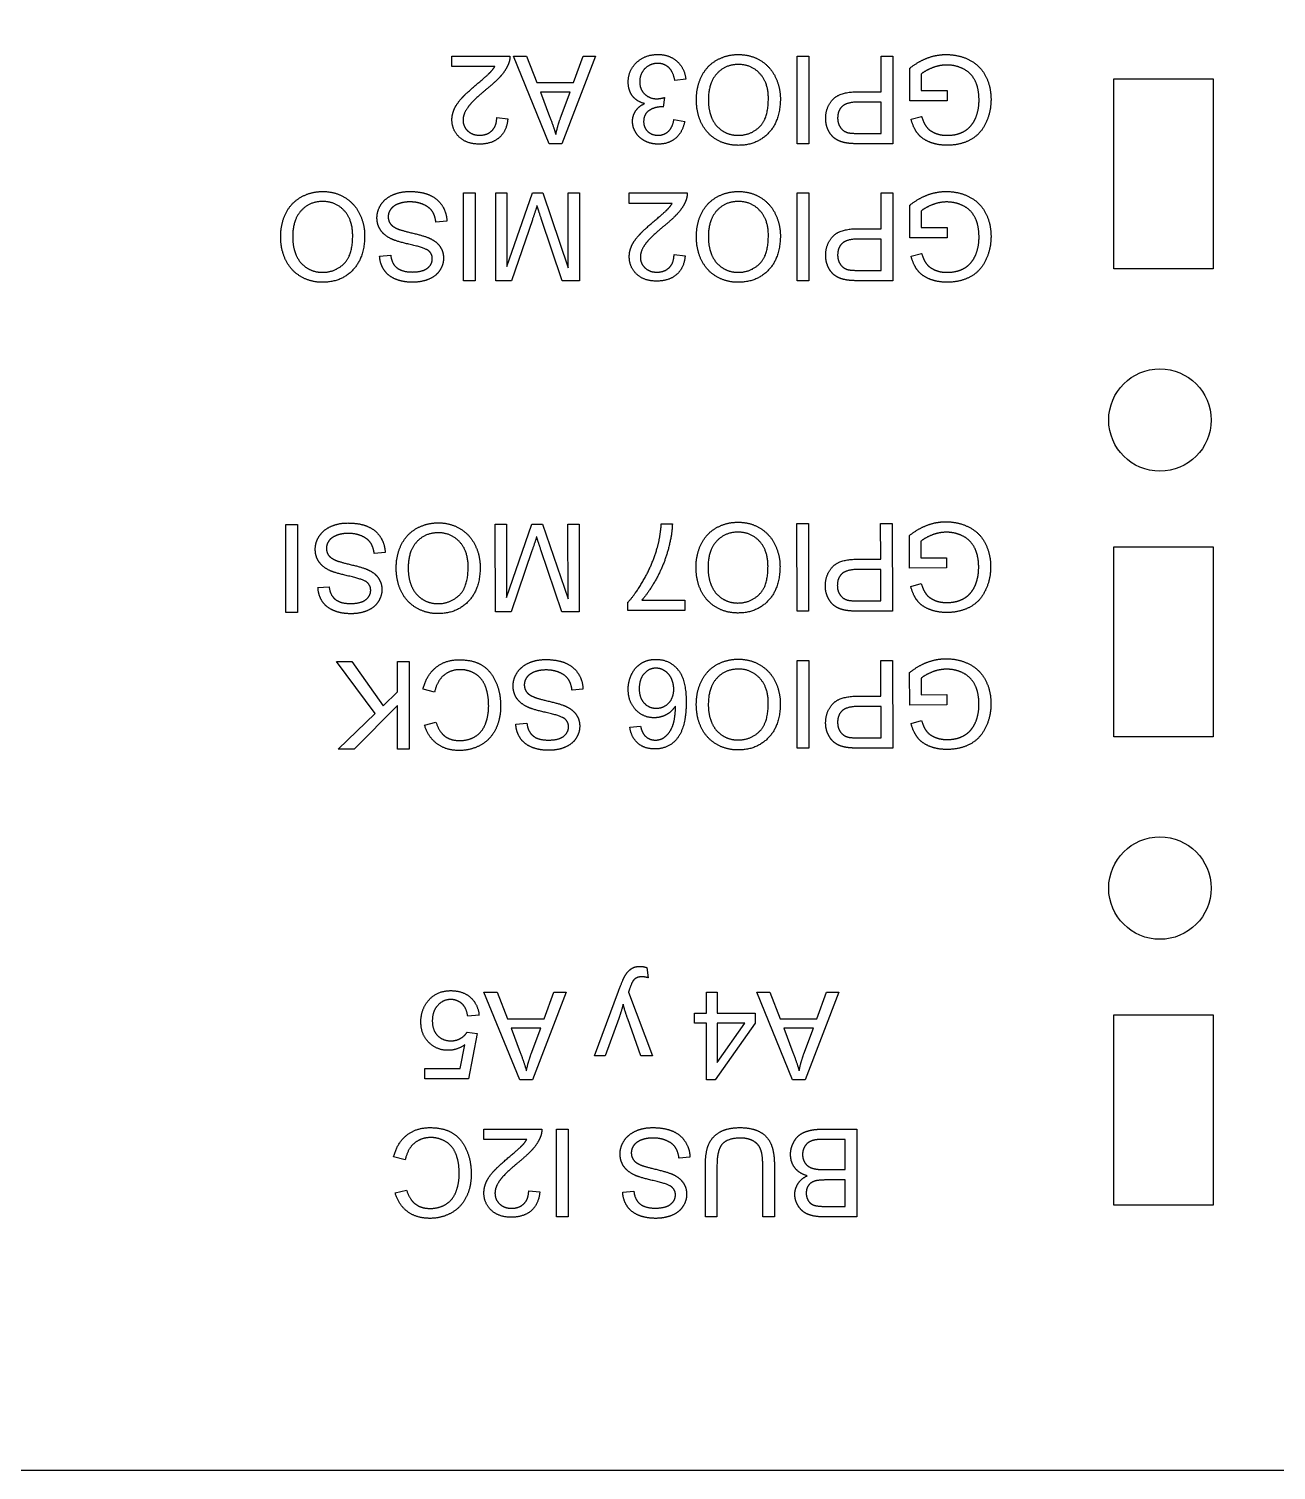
# Model space of a CAD drawing. Header units: millimetres. Extents: x -165 to 15, y -100 to 0.
# Drawn here: x -74.88 to -32.26, y -100 to -50.73 of the extents above; entities that cross this region are included whole.
import ezdxf

# ---------------------------------------------------------------- set-up
doc = ezdxf.new("R2010")
doc.units = ezdxf.units.MM
doc.layers.get('0').update_dxf_attribs({"linetype": 'CONTINUOUS'})

msp = doc.modelspace()

# ---------------------------------------------------------------- linework, layer by layer
for p, q in [((-60.426, -52.013), (-60.426, -51.659)), ((-60.426, -51.659), (-58.443, -51.659)), ((-45.757, -52.879), (-45.757, -51.659)), ((-45.757, -51.659), (-45.36, -51.659)), ((-45.36, -51.659), (-45.36, -54.659)), ((-58.954, -52.013), (-60.426, -52.013)), ((-44.775, -53.19), (-44.775, -52.076)), ((-52.432, -52.451), (-52.801, -52.5)), ((-44.386, -52.277), (-44.386, -52.836)), ((-56.38, -52.891), (-57.397, -52.891)), ((-57.397, -52.891), (-57.084, -53.722)), ((-56.709, -53.771), (-56.38, -52.891)), ((-53.159, -53.079), (-53.2, -53.402)), ((-46.527, -52.879), (-45.757, -52.879)), ((-43.504, -53.188), (-44.775, -53.19)), ((-44.386, -52.836), (-43.504, -52.836)), ((-43.504, -52.836), (-43.504, -53.188)), ((-45.757, -53.233), (-46.533, -53.233)), ((-45.757, -54.305), (-45.757, -53.233)), ((-58.891, -53.765), (-58.512, -53.804)), ((-52.838, -53.828), (-52.469, -53.894)), ((-44.73, -53.82), (-44.372, -53.722)), ((-46.525, -54.305), (-45.757, -54.305)), ((-45.36, -54.659), (-46.492, -54.659)), ((-58.926, -59.341), (-58.926, -56.341)), ((-58.926, -56.341), (-58.543, -56.341)), ((-58.543, -56.341), (-58.543, -58.852)), ((-58.543, -58.852), (-57.671, -56.341)), ((-57.671, -56.341), (-57.313, -56.341)), ((-57.313, -56.341), (-56.445, -58.895)), ((-56.445, -58.895), (-56.445, -56.341)), ((-56.445, -56.341), (-56.063, -56.341)), ((-56.063, -56.341), (-56.063, -59.341)), ((-54.366, -56.695), (-54.366, -56.341)), ((-54.366, -56.341), (-52.383, -56.341)), ((-45.757, -57.561), (-45.757, -56.341)), ((-45.757, -56.341), (-45.36, -56.341)), ((-45.36, -56.341), (-45.36, -59.341)), ((-52.895, -56.695), (-54.366, -56.695)), ((-44.775, -57.872), (-44.775, -56.759)), ((-44.386, -56.959), (-44.386, -57.518)), ((-60.595, -57.305), (-60.97, -57.338)), ((-57.673, -57.254), (-58.392, -59.341)), ((-56.66, -59.341), (-57.37, -57.217)), ((-46.527, -57.561), (-45.757, -57.561)), ((-44.386, -57.518), (-43.504, -57.518)), ((-43.504, -57.518), (-43.504, -57.87)), ((-45.757, -57.915), (-46.533, -57.915)), ((-45.757, -58.987), (-45.757, -57.915)), ((-43.504, -57.87), (-44.775, -57.872)), ((-62.894, -58.496), (-62.513, -58.467)), ((-52.832, -58.447), (-52.453, -58.486)), ((-44.73, -58.502), (-44.372, -58.404)), ((-46.525, -58.987), (-45.757, -58.987)), ((-58.392, -59.341), (-58.926, -59.341)), ((-56.063, -59.341), (-56.66, -59.341)), ((-45.36, -59.341), (-46.492, -59.341)), ((-58.941, -67.663), (-58.558, -67.662)), ((-58.935, -70.663), (-58.941, -67.663)), ((-58.558, -67.662), (-58.553, -70.173)), ((-58.553, -70.173), (-57.687, -67.66)), ((-57.687, -67.66), (-57.328, -67.66)), ((-57.328, -67.66), (-56.455, -70.212)), ((-56.461, -67.658), (-56.078, -67.657)), ((-56.455, -70.212), (-56.461, -67.658)), ((-56.078, -67.657), (-56.072, -70.657)), ((-53.268, -67.651), (-52.89, -67.65)), ((-45.773, -67.636), (-45.376, -67.635)), ((-45.77, -68.855), (-45.773, -67.636)), ((-45.376, -67.635), (-45.369, -70.635)), ((-44.787, -69.164), (-44.789, -68.051)), ((-44.4, -68.251), (-44.399, -68.809)), ((-62.704, -68.635), (-63.079, -68.668)), ((-57.687, -68.573), (-58.401, -70.662)), ((-56.669, -70.658), (-57.384, -68.536)), ((-46.539, -68.857), (-45.77, -68.855)), ((-44.399, -68.809), (-43.517, -68.808)), ((-43.517, -68.808), (-43.516, -69.159)), ((-45.769, -69.209), (-46.545, -69.211)), ((-45.767, -70.282), (-45.769, -69.209)), ((-43.516, -69.159), (-44.787, -69.164)), ((-65, -69.83), (-64.619, -69.801)), ((-44.741, -69.794), (-44.383, -69.695)), ((-54.406, -70.615), (-54.407, -70.328)), ((-53.934, -70.26), (-52.465, -70.257)), ((-52.465, -70.257), (-52.464, -70.611)), ((-46.534, -70.283), (-45.767, -70.282)), ((-58.401, -70.662), (-58.935, -70.663)), ((-56.072, -70.657), (-56.669, -70.658)), ((-52.464, -70.611), (-54.406, -70.615)), ((-45.369, -70.635), (-46.501, -70.637)), ((-45.763, -72.318), (-45.366, -72.317)), ((-45.76, -73.537), (-45.763, -72.318)), ((-45.366, -72.317), (-45.36, -75.317)), ((-44.777, -73.846), (-44.78, -72.733)), ((-61.014, -73.401), (-61.411, -73.302)), ((-55.944, -73.303), (-56.318, -73.336)), ((-44.39, -72.933), (-44.389, -73.491)), ((-45.759, -73.891), (-46.535, -73.893)), ((-46.53, -73.539), (-45.76, -73.537)), ((-45.757, -74.964), (-45.759, -73.891)), ((-43.507, -73.842), (-44.777, -73.846)), ((-44.389, -73.491), (-43.507, -73.49)), ((-43.507, -73.49), (-43.507, -73.842)), ((-44.731, -74.476), (-44.373, -74.378)), ((-61.358, -74.528), (-60.967, -74.435)), ((-58.239, -74.498), (-57.859, -74.469)), ((-54.343, -74.601), (-53.976, -74.571)), ((-46.525, -74.965), (-45.757, -74.964)), ((-45.36, -75.317), (-46.491, -75.319)), ((-53.757, -82.822), (-53.716, -83.168)), ((-55.556, -85.832), (-54.729, -83.622)), ((-54.389, -83.655), (-53.565, -85.832)), ((-59.495, -84.445), (-59.882, -84.477)), ((-54.723, -84.565), (-55.188, -85.832)), ((-53.962, -85.832), (-54.414, -84.574)), ((-59.907, -85.032), (-59.561, -85.077)), ((-59.561, -85.077), (-59.851, -86.618)), ((-57.385, -84.891), (-58.402, -84.891)), ((-58.402, -84.891), (-58.089, -85.722)), ((-57.715, -85.771), (-57.385, -84.891)), ((-48.066, -84.891), (-49.083, -84.891)), ((-49.083, -84.891), (-48.77, -85.722)), ((-48.396, -85.771), (-48.066, -84.891)), ((-60.146, -86.266), (-59.984, -85.46)), ((-55.188, -85.832), (-55.556, -85.832)), ((-53.565, -85.832), (-53.962, -85.832)), ((-61.343, -86.618), (-61.343, -86.266)), ((-61.343, -86.266), (-60.146, -86.266)), ((-59.851, -86.618), (-61.343, -86.618)), ((-59.334, -88.695), (-59.334, -88.341)), ((-59.334, -88.341), (-57.351, -88.341)), ((-47.729, -88.341), (-46.585, -88.341)), ((-46.585, -88.341), (-46.585, -91.341)), ((-57.862, -88.695), (-59.334, -88.695)), ((-46.982, -88.695), (-47.729, -88.695)), ((-46.982, -89.726), (-46.982, -88.695)), ((-62.018, -89.393), (-62.415, -89.293)), ((-52.288, -89.305), (-52.662, -89.338)), ((-51.762, -91.341), (-51.762, -89.608)), ((-51.365, -89.61), (-51.365, -91.341)), ((-49.799, -91.341), (-49.799, -89.61)), ((-49.402, -89.608), (-49.402, -91.341)), ((-47.675, -89.726), (-46.982, -89.726)), ((-46.982, -90.08), (-47.63, -90.08)), ((-46.982, -90.987), (-46.982, -90.08)), ((-62.364, -90.518), (-61.973, -90.426)), ((-57.799, -90.447), (-57.42, -90.486)), ((-54.586, -90.496), (-54.205, -90.467)), ((-47.581, -90.987), (-46.982, -90.987)), ((-51.365, -91.341), (-51.762, -91.341)), ((-49.402, -91.341), (-49.799, -91.341)), ((-46.585, -91.341), (-47.71, -91.341))]:
    msp.add_line(p, q)
msp.add_lwpolyline([(-165, -98, 0.414214), (-163, -100), (13, -100, 0.414214), (15, -98), (15, -3.001, 0.000086), (15, -2.999), (15, -2, 0.414214), (13, 0), (-163, 0, 0.414214), (-165, -2)], format="xyb", close=True)
for points in [[(-55.514, -51.659), (-56.666, -54.659), (-57.094, -54.659), (-58.322, -51.659), (-57.87, -51.659), (-57.52, -52.568), (-56.265, -52.568), (-55.936, -51.659)], [(-48.223, -51.659), (-48.223, -54.659), (-48.62, -54.659), (-48.62, -51.659)], [(-34.406, -52.437), (-34.406, -58.937), (-37.806, -58.937), (-37.806, -52.437)], [(-59.634, -56.341), (-59.634, -59.341), (-60.031, -59.341), (-60.031, -56.341)], [(-48.223, -56.341), (-48.223, -59.341), (-48.62, -59.341), (-48.62, -56.341)], [(-65.704, -67.677), (-65.698, -70.677), (-66.095, -70.678), (-66.101, -67.678)], [(-48.238, -67.641), (-48.232, -70.641), (-48.629, -70.641), (-48.635, -67.642)], [(-37.806, -68.437), (-34.406, -68.437), (-34.406, -74.937), (-37.806, -74.937)], [(-61.886, -72.351), (-61.88, -75.351), (-62.277, -75.352), (-62.28, -73.864), (-63.767, -75.355), (-64.305, -75.356), (-63.049, -74.138), (-64.366, -72.356), (-63.843, -72.355), (-62.771, -73.872), (-62.281, -73.392), (-62.283, -72.352)], [(-48.229, -72.323), (-48.222, -75.323), (-48.619, -75.324), (-48.626, -72.324)], [(-56.52, -83.659), (-57.672, -86.659), (-58.1, -86.659), (-59.327, -83.659), (-58.875, -83.659), (-58.525, -84.568), (-57.271, -84.568), (-56.941, -83.659)], [(-51.357, -83.659), (-51.357, -84.377), (-50.055, -84.377), (-50.055, -84.715), (-51.424, -86.659), (-51.725, -86.659), (-51.725, -84.715), (-52.13, -84.715), (-52.13, -84.377), (-51.725, -84.377), (-51.725, -83.659)], [(-47.201, -83.659), (-48.353, -86.659), (-48.78, -86.659), (-50.008, -83.659), (-49.556, -83.659), (-49.206, -84.568), (-47.952, -84.568), (-47.622, -83.659)], [(-51.357, -84.715), (-51.357, -86.068), (-50.417, -84.715)], [(-37.806, -90.937), (-37.806, -84.437), (-34.406, -84.437), (-34.406, -90.937)], [(-56.45, -88.341), (-56.45, -91.341), (-56.847, -91.341), (-56.847, -88.341)]]:
    msp.add_lwpolyline(points, close=True)
for centre in [(-36.228, -64.103), (-36.228, -80.103)]:
    msp.add_circle(centre, 1.75)
for points in [[(-58.443, -51.659), (-58.439, -51.792), (-58.486, -51.915)], [(-54.111, -51.879), (-53.824, -51.606), (-53.386, -51.606)], [(-53.386, -51.606), (-52.991, -51.606), (-52.73, -51.841)], [(-51.362, -51.793), (-51.025, -51.608), (-50.634, -51.608)], [(-50.634, -51.608), (-50.21, -51.608), (-49.877, -51.812)], [(-44.775, -52.076), (-44.482, -51.843), (-44.171, -51.725)], [(-44.171, -51.725), (-43.86, -51.608), (-43.533, -51.608)], [(-43.533, -51.608), (-43.091, -51.608), (-42.73, -51.797)], [(-59.535, -52.59), (-59.204, -52.312), (-59.11, -52.212)], [(-59.11, -52.212), (-59.016, -52.113), (-58.954, -52.013)], [(-58.486, -51.915), (-58.561, -52.117), (-58.728, -52.314)], [(-54.397, -52.545), (-54.397, -52.152), (-54.111, -51.879)], [(-53.827, -52.091), (-54.006, -52.271), (-54.006, -52.537)], [(-53.388, -51.911), (-53.648, -51.911), (-53.827, -52.091)], [(-53.017, -52.049), (-53.169, -51.911), (-53.388, -51.911)], [(-52.801, -52.5), (-52.864, -52.187), (-53.017, -52.049)], [(-52.73, -51.841), (-52.469, -52.076), (-52.432, -52.451)], [(-51.884, -52.338), (-51.7, -51.978), (-51.362, -51.793)], [(-50.632, -51.947), (-51.08, -51.947), (-51.369, -52.263)], [(-49.9, -52.26), (-50.192, -51.947), (-50.632, -51.947)], [(-49.877, -51.812), (-49.543, -52.017), (-49.371, -52.371)], [(-44.014, -52.065), (-44.259, -52.164), (-44.386, -52.277)], [(-43.51, -51.966), (-43.768, -51.966), (-44.014, -52.065)], [(-42.95, -52.097), (-43.214, -51.966), (-43.51, -51.966)], [(-42.547, -52.498), (-42.686, -52.228), (-42.95, -52.097)], [(-42.73, -51.797), (-42.368, -51.986), (-42.184, -52.344)], [(-60.103, -53.118), (-59.932, -52.926), (-59.535, -52.59)], [(-58.728, -52.314), (-58.895, -52.51), (-59.21, -52.768)], [(-54.25, -53.029), (-54.397, -52.836), (-54.397, -52.545)], [(-54.006, -52.537), (-54.006, -52.791), (-53.84, -52.955)], [(-52.068, -53.155), (-52.068, -52.699), (-51.884, -52.338)], [(-51.369, -52.263), (-51.659, -52.578), (-51.659, -53.157)], [(-49.608, -53.114), (-49.608, -52.572), (-49.9, -52.26)], [(-49.371, -52.371), (-49.199, -52.725), (-49.199, -53.12)], [(-42.409, -53.169), (-42.409, -52.768), (-42.547, -52.498)], [(-42.184, -52.344), (-42, -52.703), (-42, -53.145)], [(-60.348, -53.484), (-60.274, -53.31), (-60.103, -53.118)], [(-59.21, -52.768), (-59.699, -53.169), (-59.871, -53.403)], [(-53.836, -53.284), (-54.102, -53.222), (-54.25, -53.029)], [(-53.84, -52.955), (-53.675, -53.12), (-53.419, -53.12)], [(-53.419, -53.12), (-53.314, -53.12), (-53.159, -53.079)], [(-51.893, -53.96), (-52.068, -53.605), (-52.068, -53.155)], [(-51.659, -53.157), (-51.659, -53.523), (-51.535, -53.796)], [(-49.912, -54.081), (-49.608, -53.791), (-49.608, -53.114)], [(-49.199, -53.12), (-49.199, -53.867), (-49.6, -54.29)], [(-47.65, -53.791), (-47.65, -53.409), (-47.407, -53.144)], [(-47.407, -53.144), (-47.163, -52.879), (-46.527, -52.879)], [(-42.524, -53.773), (-42.409, -53.495), (-42.409, -53.169)], [(-42, -53.145), (-42, -53.583), (-42.183, -53.962)], [(-60.422, -53.838), (-60.422, -53.658), (-60.348, -53.484)], [(-59.871, -53.403), (-60.043, -53.638), (-60.043, -53.847)], [(-54.25, -53.892), (-54.25, -53.697), (-54.145, -53.538)], [(-54.145, -53.538), (-54.041, -53.378), (-53.836, -53.284)], [(-53.683, -53.521), (-53.871, -53.644), (-53.871, -53.9)], [(-53.259, -53.398), (-53.495, -53.398), (-53.683, -53.521)], [(-53.2, -53.402), (-53.237, -53.398), (-53.259, -53.398)], [(-47.079, -53.376), (-47.241, -53.519), (-47.241, -53.779)], [(-46.533, -53.233), (-46.917, -53.233), (-47.079, -53.376)], [(-60.17, -54.432), (-60.422, -54.192), (-60.422, -53.838)], [(-60.043, -53.847), (-60.043, -54.065), (-59.886, -54.216)], [(-59.053, -54.207), (-58.893, -54.047), (-58.891, -53.765)], [(-58.512, -53.804), (-58.551, -54.227), (-58.805, -54.449)], [(-57.084, -53.722), (-56.941, -54.1), (-56.871, -54.344)], [(-56.871, -54.344), (-56.814, -54.055), (-56.709, -53.771)], [(-54.14, -54.278), (-54.25, -54.096), (-54.25, -53.892)], [(-53.871, -53.9), (-53.871, -54.102), (-53.734, -54.235)], [(-53.022, -54.233), (-52.879, -54.098), (-52.838, -53.828)], [(-52.469, -53.894), (-52.537, -54.264), (-52.776, -54.468)], [(-51.385, -54.514), (-51.718, -54.315), (-51.893, -53.96)], [(-51.535, -53.796), (-51.411, -54.07), (-51.173, -54.22)], [(-50.638, -54.37), (-50.216, -54.37), (-49.912, -54.081)], [(-47.559, -54.201), (-47.65, -54.014), (-47.65, -53.791)], [(-47.241, -53.779), (-47.241, -53.967), (-47.146, -54.101)], [(-47.146, -54.101), (-47.05, -54.235), (-46.895, -54.278)], [(-44.503, -54.311), (-44.652, -54.123), (-44.73, -53.82)], [(-44.372, -53.722), (-44.304, -53.951), (-44.204, -54.082)], [(-44.204, -54.082), (-44.104, -54.213), (-43.917, -54.292)], [(-43.033, -54.288), (-42.835, -54.205), (-42.713, -54.07)], [(-42.713, -54.07), (-42.591, -53.935), (-42.524, -53.773)], [(-42.183, -53.962), (-42.366, -54.342), (-42.71, -54.526)], [(-59.486, -54.671), (-59.918, -54.671), (-60.17, -54.432)], [(-59.886, -54.216), (-59.73, -54.366), (-59.478, -54.366)], [(-58.805, -54.449), (-59.059, -54.671), (-59.486, -54.671)], [(-59.478, -54.366), (-59.212, -54.366), (-59.053, -54.207)], [(-53.824, -54.566), (-54.031, -54.46), (-54.14, -54.278)], [(-53.372, -54.671), (-53.617, -54.671), (-53.824, -54.566)], [(-53.734, -54.235), (-53.597, -54.368), (-53.38, -54.368)], [(-53.38, -54.368), (-53.165, -54.368), (-53.022, -54.233)], [(-52.776, -54.468), (-53.016, -54.671), (-53.372, -54.671)], [(-50.636, -54.712), (-51.051, -54.712), (-51.385, -54.514)], [(-51.173, -54.22), (-50.935, -54.37), (-50.638, -54.37)], [(-49.6, -54.29), (-50.001, -54.712), (-50.636, -54.712)], [(-47.319, -54.49), (-47.468, -54.387), (-47.559, -54.201)], [(-46.948, -54.63), (-47.169, -54.593), (-47.319, -54.49)], [(-46.492, -54.659), (-46.791, -54.659), (-46.948, -54.63)], [(-46.895, -54.278), (-46.795, -54.305), (-46.525, -54.305)], [(-44.09, -54.605), (-44.353, -54.499), (-44.503, -54.311)], [(-43.502, -54.71), (-43.827, -54.71), (-44.09, -54.605)], [(-43.917, -54.292), (-43.731, -54.37), (-43.504, -54.37)], [(-43.504, -54.37), (-43.232, -54.37), (-43.033, -54.288)], [(-42.71, -54.526), (-43.054, -54.71), (-43.502, -54.71)], [(-66.09, -57.02), (-65.906, -56.66), (-65.568, -56.475)], [(-64.838, -56.63), (-65.286, -56.63), (-65.575, -56.945)], [(-65.568, -56.475), (-65.231, -56.29), (-64.84, -56.29)], [(-64.84, -56.29), (-64.416, -56.29), (-64.083, -56.495)], [(-64.106, -56.942), (-64.398, -56.63), (-64.838, -56.63)], [(-64.083, -56.495), (-63.749, -56.699), (-63.577, -57.053)], [(-62.847, -56.737), (-62.709, -56.525), (-62.453, -56.408)], [(-62.453, -56.408), (-62.196, -56.29), (-61.874, -56.29)], [(-61.856, -56.646), (-62.083, -56.646), (-62.257, -56.714)], [(-61.874, -56.29), (-61.467, -56.29), (-61.192, -56.409)], [(-61.396, -56.735), (-61.6, -56.646), (-61.856, -56.646)], [(-61.192, -56.409), (-60.917, -56.527), (-60.76, -56.766)], [(-52.426, -56.597), (-52.502, -56.799), (-52.669, -56.996)], [(-52.383, -56.341), (-52.379, -56.474), (-52.426, -56.597)], [(-51.884, -57.02), (-51.7, -56.66), (-51.362, -56.475)], [(-50.632, -56.63), (-51.08, -56.63), (-51.369, -56.945)], [(-51.362, -56.475), (-51.025, -56.29), (-50.634, -56.29)], [(-50.634, -56.29), (-50.21, -56.29), (-49.877, -56.495)], [(-49.9, -56.942), (-50.192, -56.63), (-50.632, -56.63)], [(-49.877, -56.495), (-49.543, -56.699), (-49.371, -57.053)], [(-44.775, -56.759), (-44.482, -56.525), (-44.171, -56.408)], [(-44.171, -56.408), (-43.86, -56.29), (-43.533, -56.29)], [(-43.51, -56.648), (-43.768, -56.648), (-44.014, -56.747)], [(-43.533, -56.29), (-43.091, -56.29), (-42.73, -56.479)], [(-42.95, -56.779), (-43.214, -56.648), (-43.51, -56.648)], [(-42.73, -56.479), (-42.368, -56.668), (-42.184, -57.027)], [(-66.274, -57.837), (-66.274, -57.381), (-66.09, -57.02)], [(-65.575, -56.945), (-65.865, -57.26), (-65.865, -57.839)], [(-63.814, -57.796), (-63.814, -57.254), (-64.106, -56.942)], [(-63.577, -57.053), (-63.405, -57.407), (-63.405, -57.802)], [(-62.984, -57.188), (-62.984, -56.949), (-62.847, -56.737)], [(-62.516, -56.899), (-62.601, -57.016), (-62.601, -57.156)], [(-62.257, -56.714), (-62.431, -56.781), (-62.516, -56.899)], [(-61.094, -56.968), (-61.191, -56.824), (-61.396, -56.735)], [(-60.97, -57.338), (-60.997, -57.113), (-61.094, -56.968)], [(-60.76, -56.766), (-60.604, -57.004), (-60.595, -57.305)], [(-57.514, -56.773), (-57.565, -56.937), (-57.673, -57.254)], [(-57.37, -57.217), (-57.469, -56.92), (-57.514, -56.773)], [(-53.476, -57.272), (-53.145, -56.994), (-53.05, -56.895)], [(-52.669, -56.996), (-52.836, -57.192), (-53.151, -57.45)], [(-53.05, -56.895), (-52.956, -56.795), (-52.895, -56.695)], [(-52.068, -57.837), (-52.068, -57.381), (-51.884, -57.02)], [(-51.369, -56.945), (-51.659, -57.26), (-51.659, -57.839)], [(-49.608, -57.796), (-49.608, -57.254), (-49.9, -56.942)], [(-49.371, -57.053), (-49.199, -57.407), (-49.199, -57.802)], [(-44.014, -56.747), (-44.259, -56.847), (-44.386, -56.959)], [(-42.547, -57.18), (-42.686, -56.91), (-42.95, -56.779)], [(-42.184, -57.027), (-42, -57.385), (-42, -57.827)], [(-62.859, -57.615), (-62.984, -57.43), (-62.984, -57.188)], [(-62.472, -57.921), (-62.734, -57.8), (-62.859, -57.615)], [(-62.601, -57.156), (-62.601, -57.297), (-62.519, -57.402)], [(-62.519, -57.402), (-62.437, -57.508), (-62.249, -57.579)], [(-62.249, -57.579), (-62.128, -57.626), (-61.715, -57.725)], [(-54.044, -57.8), (-53.873, -57.608), (-53.476, -57.272)], [(-53.151, -57.45), (-53.64, -57.851), (-53.812, -58.086)], [(-47.407, -57.826), (-47.163, -57.561), (-46.527, -57.561)], [(-42.409, -57.851), (-42.409, -57.45), (-42.547, -57.18)], [(-66.099, -58.642), (-66.274, -58.287), (-66.274, -57.837)], [(-65.865, -57.839), (-65.865, -58.205), (-65.741, -58.479)], [(-64.118, -58.763), (-63.814, -58.473), (-63.814, -57.796)], [(-63.405, -57.802), (-63.405, -58.549), (-63.806, -58.972)], [(-61.808, -58.112), (-62.292, -58.003), (-62.472, -57.921)], [(-61.209, -58.326), (-61.324, -58.222), (-61.808, -58.112)], [(-61.715, -57.725), (-61.302, -57.825), (-61.136, -57.913)], [(-61.136, -57.913), (-60.921, -58.025), (-60.815, -58.192)], [(-54.289, -58.166), (-54.215, -57.992), (-54.044, -57.8)], [(-53.812, -58.086), (-53.984, -58.32), (-53.984, -58.529)], [(-51.893, -58.642), (-52.068, -58.287), (-52.068, -57.837)], [(-51.659, -57.839), (-51.659, -58.205), (-51.535, -58.479)], [(-49.912, -58.763), (-49.608, -58.473), (-49.608, -57.796)], [(-49.199, -57.802), (-49.199, -58.549), (-49.6, -58.972)], [(-47.65, -58.473), (-47.65, -58.091), (-47.407, -57.826)], [(-47.079, -58.058), (-47.241, -58.201), (-47.241, -58.461)], [(-46.533, -57.915), (-46.917, -57.915), (-47.079, -58.058)], [(-42.524, -58.455), (-42.409, -58.177), (-42.409, -57.851)], [(-42, -57.827), (-42, -58.265), (-42.183, -58.644)], [(-65.741, -58.479), (-65.617, -58.752), (-65.379, -58.902)], [(-62.746, -58.969), (-62.883, -58.76), (-62.894, -58.496)], [(-62.513, -58.467), (-62.482, -58.752), (-62.305, -58.897)], [(-61.258, -58.91), (-61.093, -58.778), (-61.093, -58.592)], [(-61.093, -58.592), (-61.093, -58.43), (-61.209, -58.326)], [(-60.71, -58.565), (-60.71, -58.793), (-60.839, -58.99)], [(-60.815, -58.192), (-60.71, -58.359), (-60.71, -58.565)], [(-54.362, -58.52), (-54.362, -58.34), (-54.289, -58.166)], [(-54.111, -59.114), (-54.362, -58.874), (-54.362, -58.52)], [(-53.984, -58.529), (-53.984, -58.748), (-53.827, -58.898)], [(-52.993, -58.889), (-52.834, -58.729), (-52.832, -58.447)], [(-52.453, -58.486), (-52.492, -58.909), (-52.746, -59.131)], [(-51.535, -58.479), (-51.411, -58.752), (-51.173, -58.902)], [(-47.559, -58.883), (-47.65, -58.696), (-47.65, -58.473)], [(-47.241, -58.461), (-47.241, -58.649), (-47.146, -58.783)], [(-44.503, -58.993), (-44.652, -58.805), (-44.73, -58.502)], [(-44.372, -58.404), (-44.304, -58.633), (-44.204, -58.764)], [(-42.713, -58.752), (-42.591, -58.617), (-42.524, -58.455)], [(-65.591, -59.196), (-65.924, -58.997), (-66.099, -58.642)], [(-65.379, -58.902), (-65.141, -59.053), (-64.844, -59.053)], [(-64.844, -59.053), (-64.422, -59.053), (-64.118, -58.763)], [(-63.806, -58.972), (-64.207, -59.394), (-64.842, -59.394)], [(-62.354, -59.285), (-62.609, -59.177), (-62.746, -58.969)], [(-62.305, -58.897), (-62.128, -59.042), (-61.782, -59.042)], [(-61.782, -59.042), (-61.422, -59.042), (-61.258, -58.91)], [(-60.839, -58.99), (-60.968, -59.188), (-61.216, -59.29)], [(-53.427, -59.353), (-53.859, -59.353), (-54.111, -59.114)], [(-53.827, -58.898), (-53.671, -59.048), (-53.419, -59.048)], [(-53.419, -59.048), (-53.153, -59.048), (-52.993, -58.889)], [(-51.385, -59.196), (-51.718, -58.997), (-51.893, -58.642)], [(-51.173, -58.902), (-50.935, -59.053), (-50.638, -59.053)], [(-50.638, -59.053), (-50.216, -59.053), (-49.912, -58.763)], [(-49.6, -58.972), (-50.001, -59.394), (-50.636, -59.394)], [(-47.319, -59.172), (-47.468, -59.069), (-47.559, -58.883)], [(-47.146, -58.783), (-47.05, -58.917), (-46.895, -58.96)], [(-46.895, -58.96), (-46.795, -58.987), (-46.525, -58.987)], [(-44.09, -59.287), (-44.353, -59.181), (-44.503, -58.993)], [(-44.204, -58.764), (-44.104, -58.895), (-43.917, -58.974)], [(-43.917, -58.974), (-43.731, -59.053), (-43.504, -59.053)], [(-43.504, -59.053), (-43.232, -59.053), (-43.033, -58.97)], [(-43.033, -58.97), (-42.835, -58.887), (-42.713, -58.752)], [(-42.183, -58.644), (-42.366, -59.024), (-42.71, -59.208)], [(-64.842, -59.394), (-65.257, -59.394), (-65.591, -59.196)], [(-61.766, -59.392), (-62.1, -59.392), (-62.354, -59.285)], [(-61.216, -59.29), (-61.463, -59.392), (-61.766, -59.392)], [(-52.746, -59.131), (-52.999, -59.353), (-53.427, -59.353)], [(-50.636, -59.394), (-51.051, -59.394), (-51.385, -59.196)], [(-46.948, -59.312), (-47.169, -59.276), (-47.319, -59.172)], [(-46.492, -59.341), (-46.791, -59.341), (-46.948, -59.312)], [(-43.502, -59.392), (-43.827, -59.392), (-44.09, -59.287)], [(-42.71, -59.208), (-43.054, -59.392), (-43.502, -59.392)], [(-64.957, -68.071), (-64.82, -67.859), (-64.563, -67.741)], [(-64.563, -67.741), (-64.307, -67.623), (-63.985, -67.622)], [(-63.966, -67.978), (-64.193, -67.979), (-64.367, -68.047)], [(-63.985, -67.622), (-63.578, -67.621), (-63.303, -67.74)], [(-63.506, -68.066), (-63.71, -67.978), (-63.966, -67.978)], [(-63.303, -67.74), (-63.027, -67.858), (-62.87, -68.096)], [(-62.144, -68.349), (-61.961, -67.988), (-61.623, -67.803)], [(-60.893, -67.956), (-61.341, -67.957), (-61.63, -68.272)], [(-61.623, -67.803), (-61.286, -67.617), (-60.895, -67.616)], [(-60.895, -67.616), (-60.472, -67.615), (-60.138, -67.819)], [(-60.16, -68.266), (-60.453, -67.955), (-60.893, -67.956)], [(-60.138, -67.819), (-59.804, -68.023), (-59.631, -68.377)], [(-53.408, -68.476), (-53.298, -68.099), (-53.268, -67.651)], [(-52.89, -67.65), (-52.895, -68.004), (-53.027, -68.506)], [(-51.898, -68.328), (-51.715, -67.967), (-51.377, -67.781)], [(-50.646, -67.934), (-51.095, -67.935), (-51.383, -68.251)], [(-51.377, -67.781), (-51.04, -67.595), (-50.649, -67.595)], [(-50.649, -67.595), (-50.226, -67.594), (-49.892, -67.798)], [(-49.914, -68.245), (-50.206, -67.933), (-50.646, -67.934)], [(-49.892, -67.798), (-49.558, -68.002), (-49.385, -68.355)], [(-44.789, -68.051), (-44.497, -67.817), (-44.186, -67.699)], [(-44.186, -67.699), (-43.876, -67.58), (-43.548, -67.58)], [(-43.525, -67.938), (-43.783, -67.938), (-44.028, -68.038)], [(-43.548, -67.58), (-43.106, -67.579), (-42.745, -67.767)], [(-42.964, -68.068), (-43.228, -67.937), (-43.525, -67.938)], [(-42.745, -67.767), (-42.383, -67.956), (-42.198, -68.314)], [(-65.093, -68.523), (-65.093, -68.284), (-64.957, -68.071)], [(-64.626, -68.232), (-64.71, -68.35), (-64.71, -68.489)], [(-64.367, -68.047), (-64.541, -68.115), (-64.626, -68.232)], [(-63.203, -68.299), (-63.301, -68.155), (-63.506, -68.066)], [(-63.079, -68.668), (-63.106, -68.443), (-63.203, -68.299)], [(-62.87, -68.096), (-62.713, -68.334), (-62.704, -68.635)], [(-62.327, -69.166), (-62.328, -68.71), (-62.144, -68.349)], [(-61.63, -68.272), (-61.919, -68.588), (-61.917, -69.167)], [(-59.867, -69.12), (-59.868, -68.578), (-60.16, -68.266)], [(-59.631, -68.377), (-59.459, -68.73), (-59.458, -69.125)], [(-57.528, -68.092), (-57.579, -68.256), (-57.687, -68.573)], [(-57.384, -68.536), (-57.483, -68.239), (-57.528, -68.092)], [(-53.841, -69.517), (-53.56, -69.011), (-53.408, -68.476)], [(-52.08, -69.145), (-52.081, -68.688), (-51.898, -68.328)], [(-51.383, -68.251), (-51.672, -68.567), (-51.671, -69.146)], [(-49.621, -69.099), (-49.622, -68.556), (-49.914, -68.245)], [(-49.385, -68.355), (-49.212, -68.709), (-49.211, -69.104)], [(-44.028, -68.038), (-44.274, -68.138), (-44.4, -68.251)], [(-42.561, -68.468), (-42.7, -68.198), (-42.964, -68.068)], [(-42.421, -69.139), (-42.422, -68.738), (-42.561, -68.468)], [(-42.198, -68.314), (-42.013, -68.671), (-42.012, -69.113)], [(-64.967, -68.949), (-65.092, -68.764), (-65.093, -68.523)], [(-64.58, -69.255), (-64.842, -69.134), (-64.967, -68.949)], [(-64.71, -68.489), (-64.71, -68.631), (-64.628, -68.736)], [(-64.628, -68.736), (-64.546, -68.841), (-64.357, -68.912)], [(-64.357, -68.912), (-64.236, -68.959), (-63.823, -69.058)], [(-53.027, -68.506), (-53.159, -69.008), (-53.407, -69.474)], [(-47.419, -69.124), (-47.176, -68.858), (-46.539, -68.857)], [(-63.915, -69.444), (-64.399, -69.336), (-64.58, -69.255)], [(-63.316, -69.657), (-63.431, -69.553), (-63.915, -69.444)], [(-63.823, -69.058), (-63.409, -69.156), (-63.243, -69.244)], [(-63.243, -69.244), (-63.028, -69.356), (-62.922, -69.522)], [(-62.15, -69.971), (-62.326, -69.616), (-62.327, -69.166)], [(-61.917, -69.167), (-61.917, -69.533), (-61.792, -69.806)], [(-60.169, -70.087), (-59.866, -69.797), (-59.867, -69.12)], [(-59.458, -69.125), (-59.456, -69.872), (-59.856, -70.296)], [(-51.904, -69.949), (-52.079, -69.595), (-52.08, -69.145)], [(-51.671, -69.146), (-51.67, -69.512), (-51.546, -69.785)], [(-49.923, -70.066), (-49.619, -69.776), (-49.621, -69.099)], [(-49.211, -69.104), (-49.21, -69.851), (-49.61, -70.274)], [(-47.661, -69.772), (-47.662, -69.389), (-47.419, -69.124)], [(-47.091, -69.355), (-47.252, -69.499), (-47.252, -69.759)], [(-46.545, -69.211), (-46.93, -69.212), (-47.091, -69.355)], [(-42.535, -69.743), (-42.421, -69.464), (-42.421, -69.139)], [(-42.012, -69.113), (-42.011, -69.551), (-42.194, -69.931)], [(-64.852, -70.303), (-64.989, -70.094), (-65, -69.83)], [(-64.619, -69.801), (-64.588, -70.085), (-64.411, -70.23)], [(-63.363, -70.241), (-63.199, -70.109), (-63.199, -69.923)], [(-63.199, -69.923), (-63.199, -69.761), (-63.316, -69.657)], [(-62.816, -69.895), (-62.816, -70.123), (-62.944, -70.32)], [(-62.922, -69.522), (-62.817, -69.689), (-62.816, -69.895)], [(-61.792, -69.806), (-61.668, -70.079), (-61.429, -70.229)], [(-54.407, -70.328), (-54.121, -70.023), (-53.841, -69.517)], [(-53.407, -69.474), (-53.654, -69.94), (-53.934, -70.26)], [(-51.394, -70.502), (-51.728, -70.304), (-51.904, -69.949)], [(-51.546, -69.785), (-51.422, -70.058), (-51.183, -70.208)], [(-47.569, -70.181), (-47.661, -69.995), (-47.661, -69.772)], [(-47.252, -69.759), (-47.251, -69.947), (-47.156, -70.081)], [(-44.513, -70.285), (-44.662, -70.097), (-44.741, -69.794)], [(-44.383, -69.695), (-44.315, -69.924), (-44.214, -70.055)], [(-42.724, -70.04), (-42.602, -69.905), (-42.535, -69.743)], [(-42.194, -69.931), (-42.376, -70.311), (-42.719, -70.496)], [(-64.459, -70.618), (-64.714, -70.511), (-64.852, -70.303)], [(-64.411, -70.23), (-64.233, -70.375), (-63.888, -70.375)], [(-63.888, -70.375), (-63.527, -70.374), (-63.363, -70.241)], [(-62.944, -70.32), (-63.073, -70.518), (-63.32, -70.621)], [(-61.64, -70.523), (-61.974, -70.326), (-62.15, -69.971)], [(-61.429, -70.229), (-61.19, -70.379), (-60.894, -70.379)], [(-60.894, -70.379), (-60.472, -70.378), (-60.169, -70.087)], [(-59.856, -70.296), (-60.257, -70.719), (-60.891, -70.72)], [(-51.183, -70.208), (-50.944, -70.358), (-50.647, -70.357)], [(-50.647, -70.357), (-50.226, -70.356), (-49.923, -70.066)], [(-49.61, -70.274), (-50.01, -70.698), (-50.645, -70.699)], [(-47.328, -70.47), (-47.478, -70.367), (-47.569, -70.181)], [(-47.156, -70.081), (-47.06, -70.215), (-46.905, -70.257)], [(-46.905, -70.257), (-46.805, -70.284), (-46.534, -70.283)], [(-44.1, -70.578), (-44.363, -70.473), (-44.513, -70.285)], [(-44.214, -70.055), (-44.114, -70.186), (-43.927, -70.264)], [(-43.927, -70.264), (-43.741, -70.343), (-43.514, -70.342)], [(-43.514, -70.342), (-43.242, -70.342), (-43.043, -70.258)], [(-43.043, -70.258), (-42.845, -70.175), (-42.724, -70.04)], [(-63.87, -70.724), (-64.204, -70.725), (-64.459, -70.618)], [(-63.32, -70.621), (-63.568, -70.724), (-63.87, -70.724)], [(-60.891, -70.72), (-61.306, -70.721), (-61.64, -70.523)], [(-50.645, -70.699), (-51.06, -70.7), (-51.394, -70.502)], [(-46.957, -70.609), (-47.178, -70.573), (-47.328, -70.47)], [(-46.501, -70.637), (-46.8, -70.638), (-46.957, -70.609)], [(-43.511, -70.682), (-43.836, -70.683), (-44.1, -70.578)], [(-42.719, -70.496), (-43.063, -70.681), (-43.511, -70.682)], [(-60.964, -72.555), (-60.64, -72.297), (-60.171, -72.297)], [(-60.171, -72.297), (-59.686, -72.296), (-59.382, -72.492)], [(-58.196, -72.74), (-58.059, -72.527), (-57.803, -72.409)], [(-57.803, -72.409), (-57.546, -72.291), (-57.225, -72.29)], [(-57.225, -72.29), (-56.817, -72.29), (-56.542, -72.408)], [(-56.542, -72.408), (-56.266, -72.526), (-56.109, -72.764)], [(-54.278, -72.785), (-54.157, -72.542), (-53.944, -72.412)], [(-53.944, -72.412), (-53.731, -72.283), (-53.461, -72.283)], [(-53.461, -72.283), (-53.001, -72.282), (-52.71, -72.62)], [(-51.368, -72.463), (-51.03, -72.277), (-50.639, -72.277)], [(-50.639, -72.277), (-50.216, -72.276), (-49.882, -72.48)], [(-44.78, -72.733), (-44.487, -72.499), (-44.177, -72.381)], [(-44.177, -72.381), (-43.866, -72.263), (-43.538, -72.262)], [(-43.538, -72.262), (-43.096, -72.261), (-42.735, -72.449)], [(-61.411, -73.302), (-61.288, -72.812), (-60.964, -72.555)], [(-60.702, -72.83), (-60.933, -73.023), (-61.014, -73.401)], [(-60.138, -72.636), (-60.472, -72.637), (-60.702, -72.83)], [(-59.628, -72.776), (-59.864, -72.636), (-60.138, -72.636)], [(-59.28, -73.202), (-59.393, -72.917), (-59.628, -72.776)], [(-59.382, -72.492), (-59.078, -72.689), (-58.918, -73.063)], [(-58.332, -73.191), (-58.332, -72.952), (-58.196, -72.74)], [(-57.865, -72.901), (-57.95, -73.018), (-57.949, -73.158)], [(-57.606, -72.715), (-57.78, -72.783), (-57.865, -72.901)], [(-57.205, -72.646), (-57.433, -72.647), (-57.606, -72.715)], [(-56.745, -72.734), (-56.95, -72.646), (-57.205, -72.646)], [(-56.443, -72.967), (-56.54, -72.823), (-56.745, -72.734)], [(-56.109, -72.764), (-55.952, -73.002), (-55.944, -73.303)], [(-54.399, -73.31), (-54.399, -73.027), (-54.278, -72.785)], [(-53.855, -72.774), (-54.023, -72.963), (-54.022, -73.286)], [(-53.455, -72.585), (-53.688, -72.586), (-53.855, -72.774)], [(-53.149, -72.676), (-53.295, -72.585), (-53.455, -72.585)], [(-52.923, -72.94), (-53.004, -72.767), (-53.149, -72.676)], [(-52.71, -72.62), (-52.418, -72.958), (-52.417, -73.735)], [(-51.888, -73.01), (-51.705, -72.649), (-51.368, -72.463)], [(-50.637, -72.616), (-51.085, -72.617), (-51.374, -72.933)], [(-49.904, -72.927), (-50.197, -72.615), (-50.637, -72.616)], [(-49.882, -72.48), (-49.548, -72.684), (-49.375, -73.037)], [(-44.018, -72.72), (-44.264, -72.82), (-44.39, -72.933)], [(-43.515, -72.62), (-43.773, -72.62), (-44.018, -72.72)], [(-42.954, -72.75), (-43.218, -72.619), (-43.515, -72.62)], [(-42.551, -73.15), (-42.69, -72.88), (-42.954, -72.75)], [(-42.735, -72.449), (-42.373, -72.638), (-42.188, -72.996)], [(-59.167, -73.87), (-59.168, -73.487), (-59.28, -73.202)], [(-58.918, -73.063), (-58.759, -73.438), (-58.758, -73.867)], [(-58.206, -73.617), (-58.331, -73.433), (-58.332, -73.191)], [(-57.949, -73.158), (-57.949, -73.299), (-57.867, -73.404)], [(-57.867, -73.404), (-57.785, -73.509), (-57.596, -73.58)], [(-56.318, -73.336), (-56.345, -73.111), (-56.443, -72.967)], [(-54.138, -74.01), (-54.398, -73.739), (-54.399, -73.31)], [(-54.022, -73.286), (-54.021, -73.597), (-53.855, -73.776)], [(-53.014, -73.774), (-52.841, -73.595), (-52.841, -73.304)], [(-52.841, -73.304), (-52.842, -73.114), (-52.923, -72.94)], [(-52.071, -73.827), (-52.072, -73.37), (-51.888, -73.01)], [(-51.374, -72.933), (-51.663, -73.249), (-51.661, -73.828)], [(-49.611, -73.781), (-49.612, -73.238), (-49.904, -72.927)], [(-49.375, -73.037), (-49.203, -73.391), (-49.202, -73.786)], [(-42.412, -73.821), (-42.413, -73.42), (-42.551, -73.15)], [(-42.188, -72.996), (-42.003, -73.353), (-42.003, -73.796)], [(-59.26, -74.446), (-59.167, -74.167), (-59.167, -73.87)], [(-58.758, -73.867), (-58.757, -74.336), (-58.936, -74.685)], [(-57.819, -73.923), (-58.081, -73.802), (-58.206, -73.617)], [(-57.596, -73.58), (-57.476, -73.627), (-57.062, -73.726)], [(-57.062, -73.726), (-56.648, -73.824), (-56.483, -73.912)], [(-53.855, -73.776), (-53.689, -73.955), (-53.437, -73.954)], [(-53.437, -73.954), (-53.188, -73.954), (-53.014, -73.774)], [(-52.783, -73.879), (-52.915, -74.082), (-53.107, -74.181)], [(-52.886, -74.573), (-52.786, -74.33), (-52.783, -73.879)], [(-52.417, -73.735), (-52.415, -74.605), (-52.735, -75.001)], [(-51.894, -74.632), (-52.07, -74.277), (-52.071, -73.827)], [(-51.661, -73.828), (-51.661, -74.194), (-51.536, -74.467)], [(-49.913, -74.748), (-49.61, -74.458), (-49.611, -73.781)], [(-49.202, -73.786), (-49.2, -74.533), (-49.6, -74.956)], [(-47.651, -74.454), (-47.652, -74.071), (-47.409, -73.806)], [(-47.409, -73.806), (-47.166, -73.54), (-46.53, -73.539)], [(-46.535, -73.893), (-46.92, -73.894), (-47.081, -74.037)], [(-42.525, -74.425), (-42.411, -74.146), (-42.412, -73.821)], [(-42.003, -73.796), (-42.002, -74.233), (-42.184, -74.613)], [(-57.154, -74.113), (-57.639, -74.004), (-57.819, -73.923)], [(-56.555, -74.325), (-56.67, -74.221), (-57.154, -74.113)], [(-56.438, -74.591), (-56.438, -74.429), (-56.555, -74.325)], [(-56.483, -73.912), (-56.267, -74.024), (-56.162, -74.19)], [(-56.162, -74.19), (-56.056, -74.357), (-56.056, -74.564)], [(-53.51, -74.28), (-53.879, -74.281), (-54.138, -74.01)], [(-53.107, -74.181), (-53.3, -74.279), (-53.51, -74.28)], [(-47.081, -74.037), (-47.243, -74.181), (-47.242, -74.441)], [(-44.373, -74.378), (-44.305, -74.607), (-44.205, -74.737)], [(-60.929, -75.171), (-61.236, -74.943), (-61.358, -74.528)], [(-60.967, -74.435), (-60.862, -74.762), (-60.663, -74.911)], [(-59.586, -74.892), (-59.354, -74.726), (-59.26, -74.446)], [(-58.936, -74.685), (-59.114, -75.034), (-59.444, -75.216)], [(-58.091, -74.971), (-58.228, -74.762), (-58.239, -74.498)], [(-57.859, -74.469), (-57.827, -74.753), (-57.65, -74.898)], [(-56.602, -74.909), (-56.438, -74.777), (-56.438, -74.591)], [(-56.056, -74.564), (-56.055, -74.791), (-56.184, -74.988)], [(-54.07, -75.149), (-54.297, -74.951), (-54.343, -74.601)], [(-53.976, -74.571), (-53.927, -74.788), (-53.837, -74.886)], [(-53.837, -74.886), (-53.687, -75.044), (-53.468, -75.043)], [(-53.159, -74.944), (-52.985, -74.817), (-52.886, -74.573)], [(-51.384, -75.184), (-51.718, -74.986), (-51.894, -74.632)], [(-51.536, -74.467), (-51.412, -74.74), (-51.173, -74.89)], [(-51.173, -74.89), (-50.934, -75.04), (-50.638, -75.039)], [(-50.638, -75.039), (-50.216, -75.038), (-49.913, -74.748)], [(-47.559, -74.863), (-47.651, -74.677), (-47.651, -74.454)], [(-47.318, -75.152), (-47.468, -75.049), (-47.559, -74.863)], [(-47.242, -74.441), (-47.242, -74.629), (-47.146, -74.763)], [(-47.146, -74.763), (-47.051, -74.897), (-46.895, -74.939)], [(-44.503, -74.967), (-44.653, -74.779), (-44.731, -74.476)], [(-44.205, -74.737), (-44.104, -74.868), (-43.918, -74.946)], [(-43.034, -74.941), (-42.835, -74.857), (-42.714, -74.722)], [(-42.714, -74.722), (-42.592, -74.587), (-42.525, -74.425)], [(-42.184, -74.613), (-42.366, -74.993), (-42.71, -75.178)], [(-60.171, -75.399), (-60.621, -75.4), (-60.929, -75.171)], [(-60.663, -74.911), (-60.464, -75.06), (-60.164, -75.059)], [(-59.444, -75.216), (-59.774, -75.398), (-60.171, -75.399)], [(-60.164, -75.059), (-59.818, -75.058), (-59.586, -74.892)], [(-57.698, -75.286), (-57.953, -75.179), (-58.091, -74.971)], [(-57.11, -75.392), (-57.443, -75.393), (-57.698, -75.286)], [(-57.65, -74.898), (-57.473, -75.043), (-57.127, -75.043)], [(-57.127, -75.043), (-56.767, -75.042), (-56.602, -74.909)], [(-56.559, -75.289), (-56.807, -75.392), (-57.11, -75.392)], [(-56.184, -74.988), (-56.312, -75.186), (-56.559, -75.289)], [(-53.49, -75.346), (-53.844, -75.347), (-54.07, -75.149)], [(-52.735, -75.001), (-53.015, -75.345), (-53.49, -75.346)], [(-53.468, -75.043), (-53.292, -75.043), (-53.159, -74.944)], [(-50.635, -75.381), (-51.05, -75.382), (-51.384, -75.184)], [(-49.6, -74.956), (-50.001, -75.38), (-50.635, -75.381)], [(-46.948, -75.291), (-47.169, -75.255), (-47.318, -75.152)], [(-46.491, -75.319), (-46.79, -75.32), (-46.948, -75.291)], [(-46.895, -74.939), (-46.795, -74.966), (-46.525, -74.965)], [(-44.09, -75.26), (-44.353, -75.155), (-44.503, -74.967)], [(-43.501, -75.364), (-43.827, -75.365), (-44.09, -75.26)], [(-43.918, -74.946), (-43.731, -75.025), (-43.504, -75.024)], [(-43.504, -75.024), (-43.232, -75.024), (-43.034, -74.941)], [(-42.71, -75.178), (-43.053, -75.363), (-43.501, -75.364)], [(-54.729, -83.622), (-54.596, -83.264), (-54.523, -83.129)], [(-54.523, -83.129), (-54.424, -82.947), (-54.297, -82.862)], [(-54.297, -82.862), (-54.171, -82.777), (-53.995, -82.777)], [(-54.123, -83.176), (-54.197, -83.217), (-54.244, -83.291)], [(-53.927, -83.135), (-54.05, -83.135), (-54.123, -83.176)], [(-53.995, -82.777), (-53.888, -82.777), (-53.757, -82.822)], [(-53.716, -83.168), (-53.837, -83.135), (-53.927, -83.135)], [(-61.247, -83.972), (-60.958, -83.608), (-60.459, -83.608)], [(-60.459, -83.608), (-60.05, -83.608), (-59.791, -83.837)], [(-54.357, -83.565), (-54.367, -83.595), (-54.389, -83.655)], [(-54.244, -83.291), (-54.279, -83.346), (-54.357, -83.565)], [(-61.484, -84.676), (-61.484, -84.269), (-61.247, -83.972)], [(-60.909, -84.111), (-61.093, -84.312), (-61.093, -84.643)], [(-60.459, -83.911), (-60.725, -83.911), (-60.909, -84.111)], [(-60.082, -84.053), (-60.238, -83.911), (-60.459, -83.911)], [(-59.882, -84.477), (-59.925, -84.195), (-60.082, -84.053)], [(-59.791, -83.837), (-59.532, -84.066), (-59.495, -84.445)], [(-54.572, -84.07), (-54.635, -84.324), (-54.723, -84.565)], [(-54.414, -84.574), (-54.502, -84.334), (-54.572, -84.07)], [(-61.214, -85.376), (-61.484, -85.104), (-61.484, -84.676)], [(-61.093, -84.643), (-61.093, -84.958), (-60.916, -85.141)], [(-60.916, -85.141), (-60.739, -85.323), (-60.453, -85.323)], [(-60.132, -85.242), (-59.988, -85.161), (-59.907, -85.032)], [(-60.551, -85.648), (-60.944, -85.648), (-61.214, -85.376)], [(-59.984, -85.46), (-60.254, -85.648), (-60.551, -85.648)], [(-60.453, -85.323), (-60.275, -85.323), (-60.132, -85.242)], [(-58.089, -85.722), (-57.946, -86.1), (-57.877, -86.344)], [(-48.77, -85.722), (-48.627, -86.1), (-48.557, -86.344)], [(-57.877, -86.344), (-57.819, -86.055), (-57.715, -85.771)], [(-48.557, -86.344), (-48.5, -86.055), (-48.396, -85.771)], [(-62.415, -89.293), (-62.291, -88.804), (-61.966, -88.547)], [(-61.966, -88.547), (-61.642, -88.29), (-61.173, -88.29)], [(-61.141, -88.63), (-61.474, -88.63), (-61.705, -88.822)], [(-61.173, -88.29), (-60.688, -88.29), (-60.384, -88.487)], [(-60.631, -88.771), (-60.866, -88.63), (-61.141, -88.63)], [(-60.384, -88.487), (-60.08, -88.685), (-59.922, -89.059)], [(-57.394, -88.597), (-57.469, -88.799), (-57.636, -88.996)], [(-57.351, -88.341), (-57.347, -88.474), (-57.394, -88.597)], [(-54.539, -88.737), (-54.402, -88.525), (-54.145, -88.408)], [(-54.145, -88.408), (-53.888, -88.29), (-53.567, -88.29)], [(-53.548, -88.646), (-53.776, -88.646), (-53.95, -88.714)], [(-53.567, -88.29), (-53.16, -88.29), (-52.884, -88.409)], [(-53.088, -88.735), (-53.293, -88.646), (-53.548, -88.646)], [(-52.884, -88.409), (-52.609, -88.527), (-52.453, -88.766)], [(-51.66, -88.889), (-51.557, -88.623), (-51.29, -88.457)], [(-51.29, -88.457), (-51.023, -88.29), (-50.589, -88.29)], [(-50.555, -88.648), (-50.992, -88.648), (-51.179, -88.847)], [(-50.589, -88.29), (-50.168, -88.29), (-49.9, -88.435)], [(-50.122, -88.748), (-50.299, -88.648), (-50.555, -88.648)], [(-49.9, -88.435), (-49.632, -88.58), (-49.517, -88.856)], [(-48.761, -88.819), (-48.672, -88.638), (-48.541, -88.54)], [(-48.541, -88.54), (-48.41, -88.441), (-48.212, -88.391)], [(-48.212, -88.391), (-48.015, -88.341), (-47.729, -88.341)], [(-61.705, -88.822), (-61.937, -89.014), (-62.018, -89.393)], [(-60.284, -89.197), (-60.396, -88.912), (-60.631, -88.771)], [(-59.922, -89.059), (-59.763, -89.434), (-59.763, -89.864)], [(-58.443, -89.272), (-58.112, -88.994), (-58.018, -88.895)], [(-57.636, -88.996), (-57.803, -89.192), (-58.118, -89.45)], [(-58.018, -88.895), (-57.924, -88.795), (-57.862, -88.695)], [(-54.676, -89.188), (-54.676, -88.949), (-54.539, -88.737)], [(-54.208, -88.899), (-54.293, -89.016), (-54.293, -89.156)], [(-54.293, -89.156), (-54.293, -89.297), (-54.211, -89.402)], [(-53.95, -88.714), (-54.123, -88.781), (-54.208, -88.899)], [(-52.786, -88.968), (-52.883, -88.824), (-53.088, -88.735)], [(-52.662, -89.338), (-52.689, -89.113), (-52.786, -88.968)], [(-52.453, -88.766), (-52.296, -89.004), (-52.288, -89.305)], [(-51.762, -89.608), (-51.762, -89.156), (-51.66, -88.889)], [(-51.179, -88.847), (-51.365, -89.045), (-51.365, -89.61)], [(-49.872, -89.034), (-49.945, -88.849), (-50.122, -88.748)], [(-49.799, -89.61), (-49.799, -89.219), (-49.872, -89.034)], [(-49.517, -88.856), (-49.402, -89.131), (-49.402, -89.608)], [(-48.85, -89.211), (-48.85, -89), (-48.761, -88.819)], [(-48.379, -88.958), (-48.439, -89.068), (-48.439, -89.211)], [(-48.228, -88.791), (-48.32, -88.849), (-48.379, -88.958)], [(-47.999, -88.709), (-48.136, -88.734), (-48.228, -88.791)], [(-47.729, -88.695), (-47.921, -88.695), (-47.999, -88.709)], [(-60.173, -89.866), (-60.173, -89.483), (-60.284, -89.197)], [(-59.011, -89.8), (-58.84, -89.608), (-58.443, -89.272)], [(-58.118, -89.45), (-58.607, -89.851), (-58.779, -90.086)], [(-54.551, -89.615), (-54.676, -89.43), (-54.676, -89.188)], [(-54.164, -89.921), (-54.426, -89.8), (-54.551, -89.615)], [(-54.211, -89.402), (-54.13, -89.508), (-53.941, -89.579)], [(-53.941, -89.579), (-53.821, -89.626), (-53.407, -89.725)], [(-48.704, -89.665), (-48.85, -89.473), (-48.85, -89.211)], [(-48.285, -89.937), (-48.557, -89.857), (-48.704, -89.665)], [(-48.439, -89.211), (-48.439, -89.379), (-48.353, -89.502)], [(-48.353, -89.502), (-48.267, -89.626), (-48.114, -89.676)], [(-60.267, -90.442), (-60.173, -90.162), (-60.173, -89.866)], [(-59.763, -89.864), (-59.763, -90.332), (-59.942, -90.681)], [(-59.256, -90.166), (-59.182, -89.992), (-59.011, -89.8)], [(-58.779, -90.086), (-58.951, -90.32), (-58.951, -90.529)], [(-53.5, -90.112), (-53.984, -90.003), (-54.164, -89.921)], [(-52.902, -90.326), (-53.016, -90.222), (-53.5, -90.112)], [(-53.407, -89.725), (-52.994, -89.825), (-52.828, -89.913)], [(-52.828, -89.913), (-52.613, -90.025), (-52.508, -90.192)], [(-48.6, -90.211), (-48.496, -90.042), (-48.285, -89.937)], [(-48.009, -90.115), (-48.16, -90.16), (-48.237, -90.265)], [(-48.114, -89.676), (-47.962, -89.726), (-47.675, -89.726)], [(-47.63, -90.08), (-47.894, -90.08), (-48.009, -90.115)], [(-61.937, -91.163), (-62.244, -90.934), (-62.364, -90.518)], [(-61.973, -90.426), (-61.869, -90.754), (-61.671, -90.903)], [(-60.593, -90.887), (-60.361, -90.721), (-60.267, -90.442)], [(-59.329, -90.52), (-59.329, -90.34), (-59.256, -90.166)], [(-59.078, -91.114), (-59.329, -90.874), (-59.329, -90.52)], [(-58.951, -90.529), (-58.951, -90.748), (-58.794, -90.898)], [(-57.96, -90.889), (-57.801, -90.729), (-57.799, -90.447)], [(-57.42, -90.486), (-57.459, -90.909), (-57.713, -91.131)], [(-54.439, -90.969), (-54.576, -90.76), (-54.586, -90.496)], [(-54.205, -90.467), (-54.175, -90.752), (-53.998, -90.897)], [(-52.95, -90.91), (-52.785, -90.778), (-52.785, -90.592)], [(-52.785, -90.592), (-52.785, -90.43), (-52.902, -90.326)], [(-52.402, -90.565), (-52.402, -90.793), (-52.531, -90.99)], [(-52.508, -90.192), (-52.402, -90.359), (-52.402, -90.565)], [(-48.705, -90.574), (-48.705, -90.381), (-48.6, -90.211)], [(-48.587, -90.97), (-48.705, -90.78), (-48.705, -90.574)], [(-48.237, -90.265), (-48.314, -90.369), (-48.314, -90.527)], [(-48.314, -90.527), (-48.314, -90.676), (-48.242, -90.79)], [(-61.671, -90.903), (-61.472, -91.053), (-61.171, -91.053)], [(-61.171, -91.053), (-60.825, -91.053), (-60.593, -90.887)], [(-59.942, -90.681), (-60.121, -91.03), (-60.452, -91.211)], [(-58.394, -91.353), (-58.826, -91.353), (-59.078, -91.114)], [(-58.794, -90.898), (-58.638, -91.048), (-58.386, -91.048)], [(-57.713, -91.131), (-57.967, -91.353), (-58.394, -91.353)], [(-58.386, -91.048), (-58.12, -91.048), (-57.96, -90.889)], [(-54.047, -91.285), (-54.302, -91.177), (-54.439, -90.969)], [(-53.998, -90.897), (-53.821, -91.042), (-53.475, -91.042)], [(-53.475, -91.042), (-53.115, -91.042), (-52.95, -90.91)], [(-52.531, -90.99), (-52.66, -91.188), (-52.908, -91.29)], [(-48.262, -91.25), (-48.469, -91.159), (-48.587, -90.97)], [(-48.242, -90.79), (-48.171, -90.903), (-48.038, -90.945)], [(-48.038, -90.945), (-47.905, -90.987), (-47.581, -90.987)], [(-61.179, -91.392), (-61.63, -91.392), (-61.937, -91.163)], [(-60.452, -91.211), (-60.782, -91.392), (-61.179, -91.392)], [(-53.458, -91.392), (-53.792, -91.392), (-54.047, -91.285)], [(-52.908, -91.29), (-53.156, -91.392), (-53.458, -91.392)], [(-47.71, -91.341), (-48.054, -91.341), (-48.262, -91.25)]]:
    msp.add_open_spline(points, degree=2)

doc.saveas('drawing.dxf')
